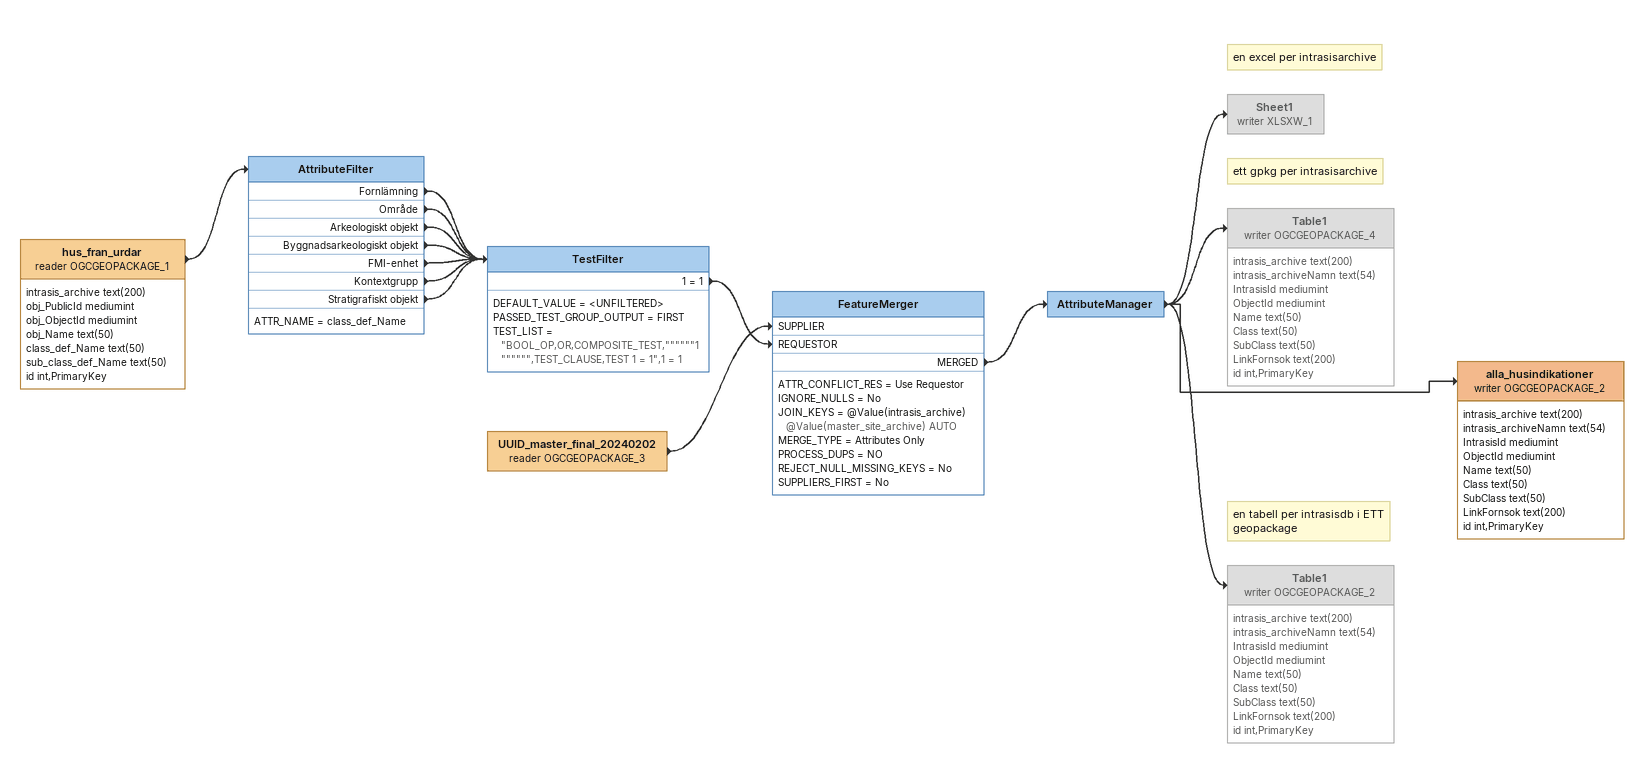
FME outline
hus_fran_urdar (reader OGCGEOPACKAGE_1)
    attributes: intrasis_archive text(200), obj_PublicId mediumint, obj_ObjectId mediumint, obj_Name text(50), class_def_Name text(50), sub_class_def_Name text(50), id int,PrimaryKey
    -> AttributeFilter
AttributeFilter
    ATTR_NAME = class_def_Name
    Fornlämning -> TestFilter
    Område -> TestFilter
    Arkeologiskt objekt -> TestFilter
    Byggnadsarkeologiskt objekt -> TestFilter
    FMI-enhet -> TestFilter
    Kontextgrupp -> TestFilter
    Stratigrafiskt objekt -> TestFilter
TestFilter
    DEFAULT_VALUE = <UNFILTERED>
    PASSED_TEST_GROUP_OUTPUT = FIRST
    TEST_LIST = "BOOL_OP,OR,COMPOSITE_TEST,""""""1"""""",TEST_CLAUSE,TEST 1 = 1",1 = 1
    1 = 1 -> FeatureMerger [REQUESTOR]
UUID_master_final_20240202 (reader OGCGEOPACKAGE_3)
    -> FeatureMerger [SUPPLIER]
FeatureMerger
    ATTR_CONFLICT_RES = Use Requestor
    IGNORE_NULLS = No
    JOIN_KEYS = @Value(intrasis_archive) @Value(master_site_archive) AUTO
    MERGE_TYPE = Attributes Only
    PROCESS_DUPS = NO
    REJECT_NULL_MISSING_KEYS = No
    SUPPLIERS_FIRST = No
    MERGED -> AttributeManager
AttributeManager
    -> Table1 (writer OGCGEOPACKAGE_2)
    -> Sheet1 (writer XLSXW_1)
    -> Table1 (writer OGCGEOPACKAGE_4)
    -> alla_husindikationer (writer OGCGEOPACKAGE_2)
Note: en excel per intrasisarchive
Sheet1 (writer XLSXW_1) [off]
Note: ett gpkg per intrasisarchive
Table1 (writer OGCGEOPACKAGE_4) [off]
    attributes: intrasis_archive text(200), intrasis_archiveNamn text(54), IntrasisId mediumint, ObjectId mediumint, Name text(50), Class text(50), SubClass text(50), LinkFornsok text(200), id int,PrimaryKey
alla_husindikationer (writer OGCGEOPACKAGE_2)
    attributes: intrasis_archive text(200), intrasis_archiveNamn text(54), IntrasisId mediumint, ObjectId mediumint, Name text(50), Class text(50), SubClass text(50), LinkFornsok text(200), id int,PrimaryKey
Note: en tabell per intrasisdb i ETT geopackage
Table1 (writer OGCGEOPACKAGE_2) [off]
    attributes: intrasis_archive text(200), intrasis_archiveNamn text(54), IntrasisId mediumint, ObjectId mediumint, Name text(50), Class text(50), SubClass text(50), LinkFornsok text(200), id int,PrimaryKey
